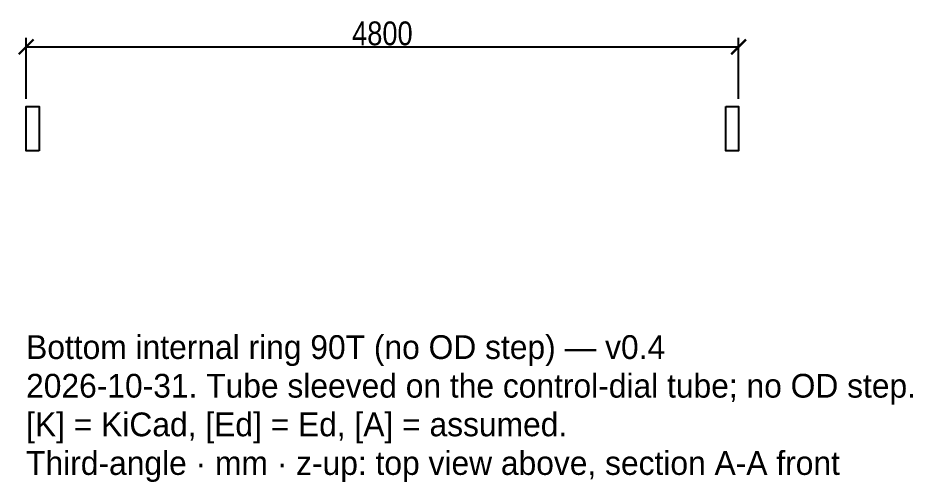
# Model space of a CAD drawing. Header units: millimetres. Extents: x -25 to 138, y -20 to 88.
# Drawn here: x -24.6 to 35.8, y -20.3 to 10.9 of the extents above; entities that cross this region are included whole.
import ezdxf

# ---------------------------------------------------------------- set-up
doc = ezdxf.new("R2010")
doc.units = ezdxf.units.MM
for name, color, linetype in [('DIMS', 3, 'CONTINUOUS'), ('TEXT', 7, 'CONTINUOUS'), ('VISIBLE', 7, 'CONTINUOUS')]:
    doc.layers.add(name, color=color, linetype=linetype)
doc.styles.add('OpenSansCondensed-Light', font='OpenSansCondensed-Light.ttf')
doc.dimstyles.new('EZDXF', dxfattribs={"dimtxt": 0.25, "dimasz": 0.175, "dimexe": 0.375, "dimexo": 0.125, "dimgap": 0.1, "dimtad": 1, "dimlfac": 100, "dimzin": 12, "dimdsep": 46, "dimtxsty": 'OpenSansCondensed-Light', "dimblk": 'ARCHTICK', "dimcen": 2.5, "dimazin": 3, "dimtfac": 0.5, "dimtmove": 2, "dimatfit": 3})

# ---------------------------------------------------------------- blocks, each defined once
blk = doc.blocks.new('_ARCHTICK')
at = {"color": 0, "linetype": 'BYBLOCK', "const_width": 0.15}
blk.add_lwpolyline([(-0.5, -0.5), (0.5, 0.5)], dxfattribs=at)

msp = doc.modelspace()

# ---------------------------------------------------------------- linework, layer by layer
at = {"layer": 'VISIBLE'}
for points in [[(-23.12435, 2), (-24, 2), (-24, 5), (-23.12435, 5), (-23.12435, 2)], [(23.12435, 5), (24, 5), (24, 2), (23.12435, 2), (23.12435, 5)]]:
    msp.add_lwpolyline(points, dxfattribs=at)

# ---------------------------------------------------------------- texts
at = {"layer": 'TEXT'}
for s, p in [('Bottom internal ring 90T (no OD step) — v0.4', (-24, -12)), ('2026-10-31. Tube sleeved on the control-dial tube; no OD step.', (-24, -14.6)), ('[K] = KiCad, [Ed] = Ed, [A] = assumed.', (-24, -17.2)), ('Third-angle · mm · z-up: top view above, section A-A front', (-24, -19.8))]:
    msp.add_text(s, height=1.6, dxfattribs=at).set_placement(p)

# ---------------------------------------------------------------- dimensions: what is measured, and where the dimension line sits
at = {"layer": 'DIMS'}
msp.add_linear_dim(base=(-24, 9), p1=(-24, 5), p2=(24, 5), dimstyle='EZDXF', override={"dimtxt": 1.6, "dimasz": 1, "dimexe": 0.6, "dimexo": 0.5, "dimdec": 2}, dxfattribs=at).render()

doc.saveas('drawing.dxf')
